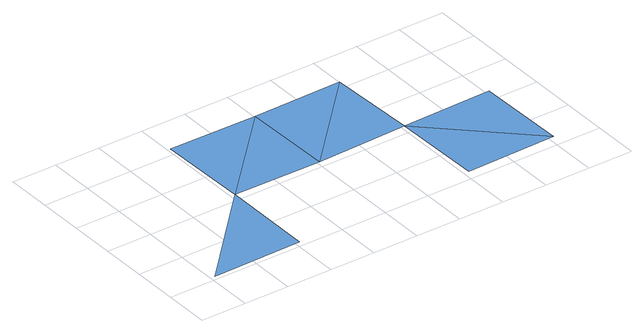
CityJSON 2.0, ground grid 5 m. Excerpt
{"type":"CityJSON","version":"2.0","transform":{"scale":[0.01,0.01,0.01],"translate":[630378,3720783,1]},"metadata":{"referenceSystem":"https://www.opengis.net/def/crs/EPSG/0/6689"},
"CityObjects":{
"waterbody1":{"type":"WaterBody","attributes":{"name":"福岡県津波浸水想定図","class":"1140","function":"2","WaterBodyTsunamiRiskAttribute.description":"1","WaterBodyTsunamiRiskAttribute.rank":"1"},"geometry":[{"type":"MultiSurface","lod":"1","boundaries":[[[0,1,2]],[[2,3,4]],[[2,5,3]],[[5,6,3]],[[6,5,7]],[[7,8,9]],[[7,9,10]]]}]}
},
"vertices":[
[49,41,98],[1048,61,98],[1029,1060,120],[2010,2080,95],[1009,2060,120],[2029,1080,95],[3009,2099,92],[3028,1099,109],[3048,99,109],[4047,119,109],[4028,1118,109]
]}
